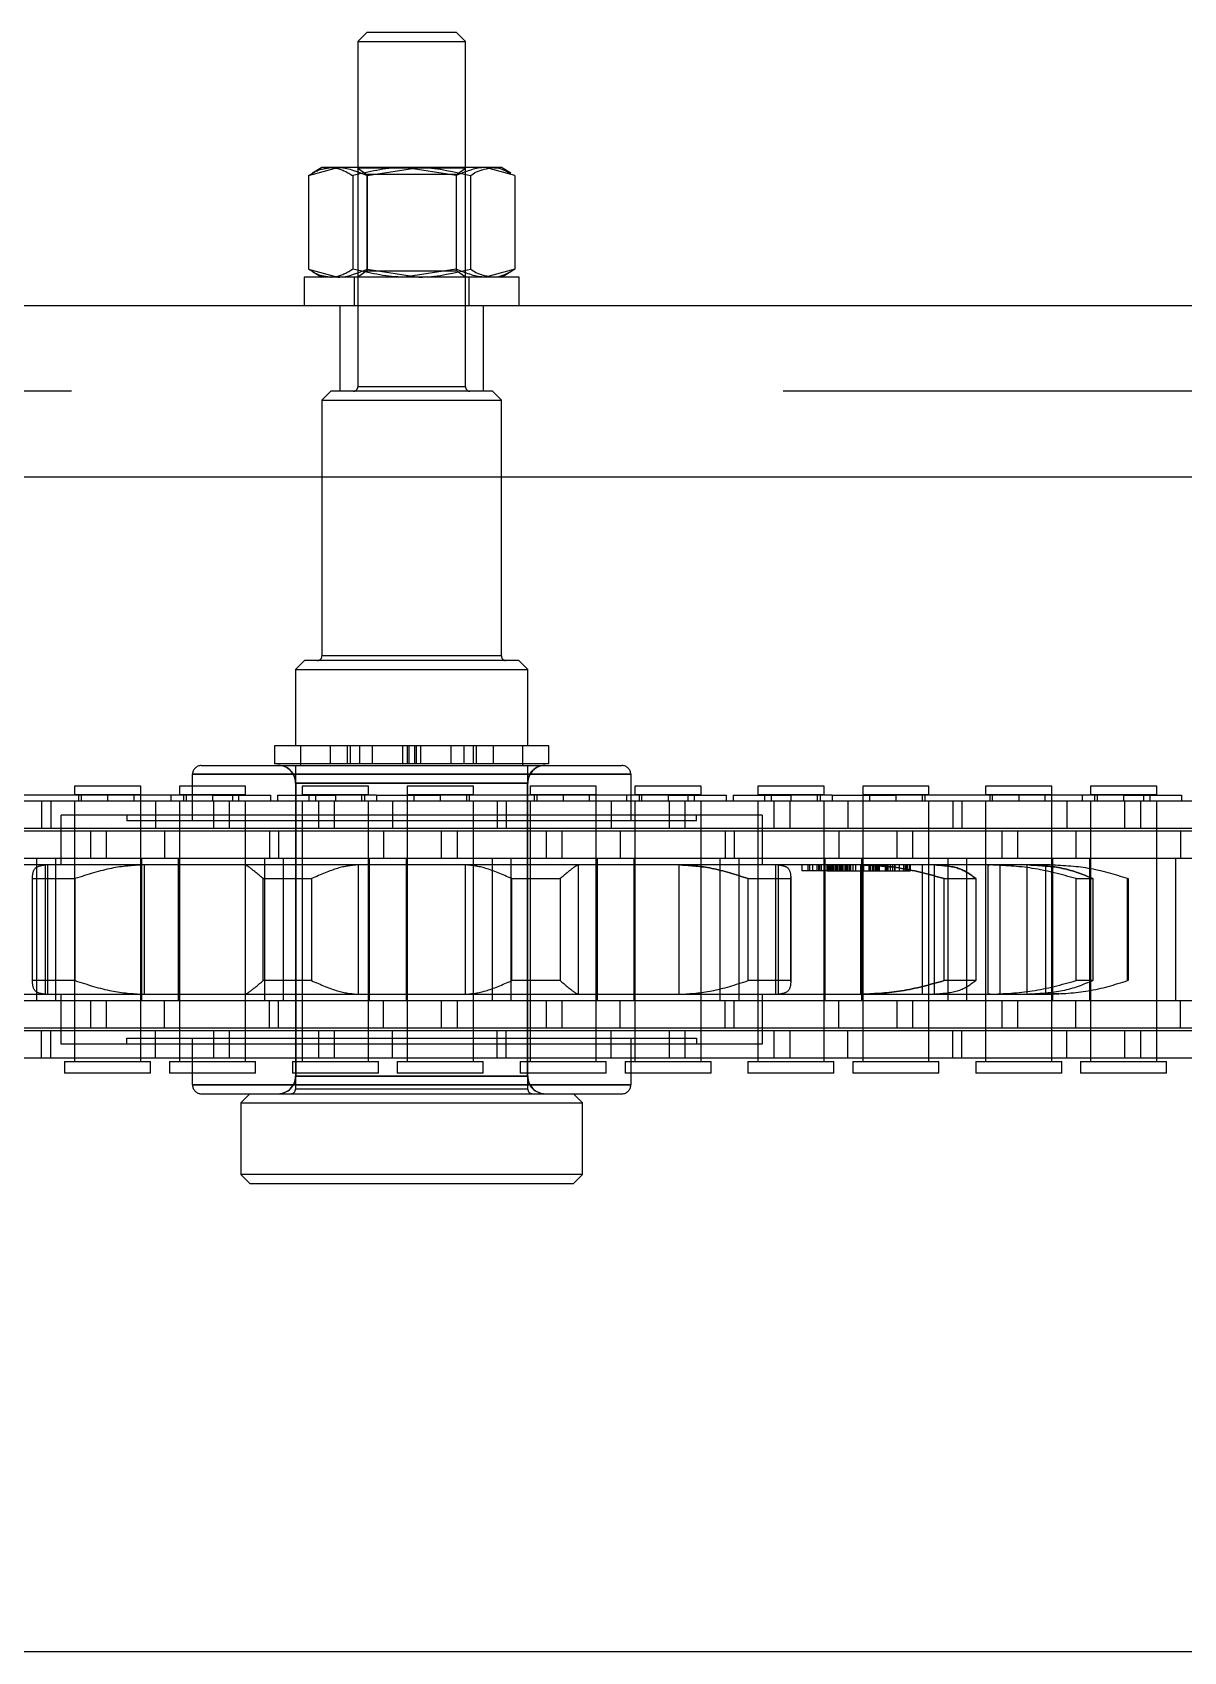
# Model space of a CAD drawing. Header units: metres. Extents: x 0 to 21025, y 0 to 14850.
# Drawn here: x 3965.2 to 4029.4, y 9261.1 to 9351.4 of the extents above; entities that cross this region are included whole.
import ezdxf

# ---------------------------------------------------------------- set-up
doc = ezdxf.new("R2010")
doc.units = ezdxf.units.M
doc.header["$LTSCALE"] = 25
doc.linetypes.add('HIDDEN2', pattern=[4.7625, 3.175, -1.5875])
doc.layers.add('SL4', color=4, linetype='Continuous')
doc.layers.add('ST1', color=7, linetype='HIDDEN2')

msp = doc.modelspace()

# ---------------------------------------------------------------- linework, layer by layer
at = {"layer": 'SL4'}
for p, q in [((3983.882, 9351.384), (3983.382, 9350.884)), ((3988.882, 9351.384), (3983.882, 9351.384)), ((3989.382, 9350.884), (3988.882, 9351.384)), ((3983.382, 9350.884), (3983.382, 9343.849)), ((3983.382, 9350.884), (3989.382, 9350.884)), ((3989.382, 9343.849), (3989.382, 9350.884)), ((3980.626, 9343.402), (3982.263, 9343.849)), ((3981.382, 9343.849), (3980.844, 9343.538)), ((3982.263, 9343.849), (3981.382, 9343.849)), ((3986.777, 9343.849), (3982.263, 9343.849)), ((3983.899, 9343.402), (3986.777, 9343.849)), ((3990.896, 9343.849), (3986.777, 9343.849)), ((3991.382, 9343.849), (3990.896, 9343.849)), ((3991.92, 9343.538), (3991.382, 9343.849)), ((3980.626, 9343.402), (3980.864, 9343.546)), ((3980.626, 9343.402), (3980.626, 9338.195)), ((3983.899, 9343.402), (3983.899, 9338.195)), ((3989.655, 9343.402), (3989.655, 9338.195)), ((3992.137, 9343.402), (3992.137, 9338.195)), ((3980.382, 9337.749), (3980.382, 9336.149)), ((3992.382, 9337.749), (3980.382, 9337.749)), ((3980.626, 9338.195), (3982.263, 9337.749)), ((3980.626, 9338.195), (3980.864, 9338.052)), ((3980.844, 9338.059), (3981.382, 9337.749)), ((3983.899, 9338.195), (3986.777, 9337.749)), ((3991.382, 9337.749), (3991.92, 9338.059)), ((3992.382, 9336.149), (3992.382, 9337.749)), ((4205.539, 9336.149), (2880.564, 9336.149)), ((2880.564, 9326.624), (4205.539, 9326.624)), ((2880.564, 9261.149), (4205.539, 9261.149))]:
    msp.add_line(p, q, dxfattribs=at)
for points, knots in [([(3982.263, 9343.849), (3982.302, 9343.848), (3982.854, 9343.842), (3983.396, 9343.614), (3983.899, 9343.402)], [0, 0, 0, 0, 0.070201, 1, 1, 1, 1]), ([(3986.777, 9343.849), (3986.845, 9343.848), (3987.817, 9343.842), (3988.769, 9343.614), (3989.655, 9343.402)], [0, 0, 0, 0, 0.070201, 1, 1, 1, 1]), ([(3989.655, 9343.402), (3989.759, 9343.469), (3990.163, 9343.731), (3990.584, 9343.799), (3990.896, 9343.849)], [0, 0, 0, 0, 0.257551, 1, 1, 1, 1]), ([(3990.896, 9343.849), (3991.009, 9343.843), (3991.348, 9343.827), (3991.679, 9343.637), (3991.9, 9343.51)], [0, 0, 0, 0, 0.332546, 1, 1, 1, 1]), ([(3982.263, 9337.749), (3982.302, 9337.749), (3982.854, 9337.755), (3983.396, 9337.983), (3983.899, 9338.195)], [0, 0, 0, 0, 0.070201, 1, 1, 1, 1]), ([(3986.777, 9337.749), (3986.845, 9337.749), (3987.817, 9337.755), (3988.769, 9337.983), (3989.655, 9338.195)], [0, 0, 0, 0, 0.070201, 1, 1, 1, 1]), ([(3989.655, 9338.195), (3989.759, 9338.128), (3990.163, 9337.866), (3990.584, 9337.799), (3990.896, 9337.749)], [0, 0, 0, 0, 0.257551, 1, 1, 1, 1]), ([(3990.896, 9337.749), (3991.009, 9337.755), (3991.429, 9337.78), (3991.838, 9338.02), (3992.137, 9338.195)], [0, 0, 0, 0, 0.268634, 1, 1, 1, 1])]:
    msp.add_open_spline(points, degree=3, knots=knots, dxfattribs=at)
at = {"layer": 'ST1'}
for p, q in [((3983.382, 9343.849), (3983.382, 9331.634)), ((3983.382, 9343.849), (3983.382, 9343.823)), ((3988.864, 9343.402), (3985.986, 9343.849)), ((3989.382, 9331.634), (3989.382, 9343.849)), ((3989.382, 9343.823), (3989.382, 9343.849)), ((3992.137, 9343.402), (3990.501, 9343.849)), ((3983.109, 9343.402), (3983.109, 9338.195)), ((3989.382, 9343.823), (3983.382, 9343.823)), ((3983.382, 9343.823), (3983.882, 9343.473)), ((3988.639, 9343.473), (3983.882, 9343.473)), ((3983.882, 9343.473), (3983.882, 9338.099)), ((3988.882, 9343.473), (3988.639, 9343.473)), ((3988.864, 9343.402), (3988.864, 9338.195)), ((3988.882, 9343.473), (3989.382, 9343.823)), ((3988.882, 9338.099), (3988.882, 9343.473)), ((3983.182, 9337.749), (3983.182, 9336.149)), ((3983.882, 9338.099), (3983.382, 9337.749)), ((3983.882, 9338.099), (3988.882, 9338.099)), ((3988.864, 9338.195), (3985.986, 9337.749)), ((3989.382, 9337.749), (3988.882, 9338.099)), ((3989.582, 9336.149), (3989.582, 9337.749)), ((3992.137, 9338.195), (3990.501, 9337.749)), ((3982.382, 9336.149), (3982.382, 9331.386)), ((3990.382, 9331.386), (3990.382, 9336.149)), ((4205.539, 9331.386), (2880.564, 9331.386)), ((3981.882, 9331.384), (3981.382, 9330.884)), ((3990.882, 9331.384), (3981.882, 9331.384)), ((3989.382, 9331.634), (3983.382, 9331.634)), ((3991.382, 9330.884), (3990.882, 9331.384)), ((3981.382, 9330.884), (3991.382, 9330.884)), ((3981.382, 9330.884), (3981.382, 9316.634)), ((3991.382, 9316.634), (3991.382, 9330.884)), ((2880.564, 9326.624), (4205.539, 9326.624)), ((3980.407, 9316.384), (3979.907, 9315.884)), ((3979.907, 9315.884), (3992.857, 9315.884)), ((3979.907, 9315.884), (3979.907, 9311.629)), ((3992.357, 9316.384), (3980.407, 9316.384)), ((3991.382, 9316.634), (3981.428, 9316.634)), ((3992.857, 9315.884), (3992.357, 9316.384)), ((3992.857, 9311.629), (3992.857, 9315.884)), ((3994.025, 9311.629), (3978.738, 9311.629)), ((3978.738, 9311.629), (3978.738, 9310.629)), ((3980.182, 9311.629), (3980.182, 9310.529)), ((3980.182, 9311.629), (3980.182, 9310.629)), ((3981.834, 9311.629), (3981.834, 9310.629)), ((3982.785, 9311.629), (3982.785, 9310.629)), ((3982.961, 9311.629), (3982.961, 9310.629)), ((3983.477, 9311.629), (3983.477, 9310.629)), ((3984.182, 9311.629), (3984.182, 9310.629)), ((3985.882, 9310.629), (3985.882, 9311.629)), ((3986.132, 9311.629), (3986.132, 9310.629)), ((3986.22, 9311.629), (3986.22, 9310.629)), ((3986.543, 9311.629), (3986.543, 9310.629)), ((3986.632, 9311.629), (3986.632, 9310.629)), ((3986.882, 9311.629), (3986.882, 9310.629)), ((3988.582, 9310.629), (3988.582, 9311.629)), ((3989.286, 9311.629), (3989.286, 9310.629)), ((3989.803, 9311.629), (3989.803, 9310.629)), ((3989.978, 9311.629), (3989.978, 9310.629)), ((3990.929, 9311.629), (3990.929, 9310.629)), ((3992.582, 9310.529), (3992.582, 9311.629)), ((3992.582, 9310.629), (3992.582, 9311.629)), ((3994.025, 9310.629), (3994.025, 9311.629)), ((3974.655, 9310.529), (3998.108, 9310.529)), ((3994.025, 9310.629), (3978.738, 9310.629)), ((3979.907, 9310.529), (3979.907, 9292.489)), ((3992.857, 9292.489), (3992.857, 9310.529)), ((3974.167, 9310.04), (3998.597, 9310.04)), ((3974.167, 9307.44), (3974.167, 9310.04)), ((3998.597, 9310.04), (3974.167, 9310.04)), ((3979.907, 9309.551), (3979.907, 9293.216)), ((3992.832, 9309.551), (3979.931, 9309.551)), ((3979.931, 9309.551), (3979.931, 9293.216)), ((3979.931, 9309.551), (3992.832, 9309.551)), ((3992.832, 9293.216), (3992.832, 9309.551)), ((3992.857, 9293.216), (3992.857, 9309.551)), ((3998.597, 9310.04), (3998.597, 9307.44)), ((3975.278, 9308.873), (3962.578, 9308.873)), ((3971.275, 9309.384), (3967.585, 9309.384)), ((3967.585, 9309.384), (3967.585, 9308.91)), ((3967.585, 9308.91), (3971.275, 9308.91)), ((3967.811, 9308.873), (3967.811, 9308.541)), ((3967.954, 9308.91), (3967.954, 9308.541)), ((3969.43, 9308.873), (3969.43, 9308.541)), ((3970.906, 9308.541), (3970.906, 9308.91)), ((3971.275, 9308.91), (3971.275, 9309.384)), ((3971.275, 9307.021), (3971.275, 9308.873)), ((3972.982, 9308.541), (3972.982, 9308.873)), ((3977.123, 9309.384), (3973.433, 9309.384)), ((3973.433, 9309.384), (3973.433, 9308.91)), ((3973.433, 9308.91), (3977.123, 9308.91)), ((3973.659, 9308.873), (3973.659, 9308.541)), ((3973.802, 9308.91), (3973.802, 9308.541)), ((3975.278, 9308.873), (3975.278, 9308.541)), ((3975.278, 9308.873), (3978.509, 9308.873)), ((3976.385, 9308.873), (3976.385, 9308.541)), ((3976.754, 9308.541), (3976.754, 9308.91)), ((3977.123, 9308.91), (3977.123, 9309.384)), ((3978.509, 9308.873), (3978.509, 9308.541)), ((3978.899, 9308.873), (3978.899, 9308.541)), ((3978.899, 9308.873), (3982.13, 9308.873)), ((3983.975, 9309.384), (3980.285, 9309.384)), ((3980.285, 9309.384), (3980.285, 9308.91)), ((3980.285, 9308.91), (3983.975, 9308.91)), ((3980.654, 9308.91), (3980.654, 9308.541)), ((3981.023, 9308.873), (3981.023, 9308.541)), ((3982.13, 9308.873), (3982.13, 9308.541)), ((3984.426, 9308.873), (3982.13, 9308.873)), ((3983.606, 9308.541), (3983.606, 9308.91)), ((3983.749, 9308.873), (3983.749, 9308.541)), ((3983.975, 9308.91), (3983.975, 9309.384)), ((3984.426, 9308.873), (3987.978, 9308.873)), ((3984.426, 9308.873), (3984.426, 9308.541)), ((3989.823, 9309.384), (3986.133, 9309.384)), ((3986.133, 9309.384), (3986.133, 9308.91)), ((3986.133, 9308.91), (3989.823, 9308.91)), ((3986.133, 9308.873), (3986.133, 9307.021)), ((3986.502, 9308.91), (3986.502, 9308.541)), ((3987.978, 9308.873), (3987.978, 9308.541)), ((4000.678, 9308.873), (3987.978, 9308.873)), ((3989.454, 9308.541), (3989.454, 9308.91)), ((3989.597, 9308.873), (3989.597, 9308.541)), ((3989.823, 9308.91), (3989.823, 9309.384)), ((3996.675, 9309.384), (3992.985, 9309.384)), ((3992.985, 9309.384), (3992.985, 9308.91)), ((3992.985, 9308.91), (3996.675, 9308.91)), ((3993.211, 9308.873), (3993.211, 9308.541)), ((3993.354, 9308.91), (3993.354, 9308.541)), ((3994.83, 9308.873), (3994.83, 9308.541)), ((3996.306, 9308.541), (3996.306, 9308.91)), ((3996.675, 9308.91), (3996.675, 9309.384)), ((3996.675, 9307.021), (3996.675, 9308.873)), ((3998.382, 9308.541), (3998.382, 9308.873)), ((4002.523, 9309.384), (3998.833, 9309.384)), ((3998.833, 9309.384), (3998.833, 9308.91)), ((3998.833, 9308.91), (4002.523, 9308.91)), ((3999.059, 9308.873), (3999.059, 9308.541)), ((3999.202, 9308.91), (3999.202, 9308.541)), ((4000.678, 9308.873), (4000.678, 9308.541)), ((4000.678, 9308.873), (4003.909, 9308.873)), ((4001.785, 9308.873), (4001.785, 9308.541)), ((4002.154, 9308.541), (4002.154, 9308.91)), ((4002.523, 9308.91), (4002.523, 9309.384)), ((4003.909, 9308.873), (4003.909, 9308.541)), ((4004.299, 9308.873), (4004.299, 9308.541)), ((4004.299, 9308.873), (4007.53, 9308.873)), ((4009.375, 9309.384), (4005.685, 9309.384)), ((4005.685, 9309.384), (4005.685, 9308.91)), ((4005.685, 9308.91), (4009.375, 9308.91)), ((4006.054, 9308.91), (4006.054, 9308.541)), ((4006.423, 9308.873), (4006.423, 9308.541)), ((4007.53, 9308.873), (4007.53, 9308.541)), ((4009.826, 9308.873), (4007.53, 9308.873)), ((4009.006, 9308.541), (4009.006, 9308.91)), ((4009.149, 9308.873), (4009.149, 9308.541)), ((4009.375, 9308.91), (4009.375, 9309.384)), ((4009.826, 9308.873), (4013.378, 9308.873)), ((4009.826, 9308.873), (4009.826, 9308.541)), ((4015.223, 9309.384), (4011.533, 9309.384)), ((4011.533, 9309.384), (4011.533, 9308.91)), ((4011.533, 9308.91), (4015.223, 9308.91)), ((4011.533, 9308.873), (4011.533, 9307.021)), ((4011.902, 9308.91), (4011.902, 9308.541)), ((4013.378, 9308.873), (4013.378, 9308.541)), ((4026.078, 9308.873), (4013.378, 9308.873)), ((4014.854, 9308.541), (4014.854, 9308.91)), ((4014.997, 9308.873), (4014.997, 9308.541)), ((4015.223, 9308.91), (4015.223, 9309.384)), ((4022.075, 9309.384), (4018.385, 9309.384)), ((4018.385, 9309.384), (4018.385, 9308.91)), ((4018.385, 9308.91), (4022.075, 9308.91)), ((4018.611, 9308.873), (4018.611, 9308.541)), ((4018.754, 9308.91), (4018.754, 9308.541)), ((4020.23, 9308.873), (4020.23, 9308.541)), ((4021.706, 9308.541), (4021.706, 9308.91)), ((4022.075, 9308.91), (4022.075, 9309.384)), ((4022.075, 9307.021), (4022.075, 9308.873)), ((4023.782, 9308.541), (4023.782, 9308.873)), ((4027.923, 9309.384), (4024.233, 9309.384)), ((4024.233, 9309.384), (4024.233, 9308.91)), ((4024.233, 9308.91), (4027.923, 9308.91)), ((4024.459, 9308.873), (4024.459, 9308.541)), ((4024.602, 9308.91), (4024.602, 9308.541)), ((4026.078, 9308.873), (4026.078, 9308.541)), ((4026.078, 9308.873), (4029.309, 9308.873)), ((4027.185, 9308.873), (4027.185, 9308.541)), ((4027.554, 9308.541), (4027.554, 9308.91)), ((4027.923, 9308.91), (4027.923, 9309.384)), ((4029.309, 9308.873), (4029.309, 9308.541)), ((3965.753, 9308.541), (3956.658, 9308.541)), ((3965.753, 9308.541), (3965.753, 9307.021)), ((3972.103, 9308.541), (3965.753, 9308.541)), ((3966.255, 9308.541), (3966.255, 9307.021)), ((3966.838, 9304.989), (3966.838, 9307.759)), ((4005.926, 9307.759), (3966.838, 9307.759)), ((3967.585, 9308.541), (3967.585, 9307.021)), ((3967.585, 9308.541), (3967.585, 9294.042)), ((3970.502, 9307.759), (3970.502, 9307.44)), ((3971.275, 9294.042), (3971.275, 9308.541)), ((3972.103, 9308.541), (3972.103, 9307.021)), ((3981.198, 9308.541), (3972.103, 9308.541)), ((3973.433, 9308.541), (3973.433, 9307.021)), ((3973.433, 9308.541), (3973.433, 9294.042)), ((3975.35, 9307.021), (3975.35, 9308.541)), ((3976.21, 9308.541), (3976.21, 9307.021)), ((3977.123, 9307.021), (3977.123, 9308.541)), ((3977.123, 9294.042), (3977.123, 9308.541)), ((3980.285, 9308.541), (3980.285, 9307.021)), ((3980.285, 9308.541), (3980.285, 9294.042)), ((3982.058, 9308.541), (3981.198, 9308.541)), ((3981.198, 9307.021), (3981.198, 9308.541)), ((3991.153, 9308.541), (3982.058, 9308.541)), ((3982.058, 9308.541), (3982.058, 9307.021)), ((3983.975, 9307.021), (3983.975, 9308.541)), ((3983.975, 9294.042), (3983.975, 9308.541)), ((3985.305, 9308.541), (3985.305, 9307.021)), ((3986.133, 9308.541), (3986.133, 9294.042)), ((3989.823, 9307.021), (3989.823, 9308.541)), ((3989.823, 9294.042), (3989.823, 9308.541)), ((3991.153, 9308.541), (3991.153, 9307.021)), ((3997.503, 9308.541), (3991.153, 9308.541)), ((3991.655, 9308.541), (3991.655, 9307.021)), ((3992.985, 9308.541), (3992.985, 9307.021)), ((3992.985, 9308.541), (3992.985, 9294.042)), ((3996.675, 9294.042), (3996.675, 9308.541)), ((3997.503, 9308.541), (3997.503, 9307.021)), ((4006.598, 9308.541), (3997.503, 9308.541)), ((3998.833, 9308.541), (3998.833, 9307.021)), ((3998.833, 9308.541), (3998.833, 9294.042)), ((4000.75, 9307.021), (4000.75, 9308.541)), ((4001.61, 9308.541), (4001.61, 9307.021)), ((4002.261, 9307.44), (4002.261, 9307.759)), ((4002.523, 9307.021), (4002.523, 9308.541)), ((4002.523, 9294.042), (4002.523, 9308.541)), ((4005.685, 9308.541), (4005.685, 9307.021)), ((4005.685, 9308.541), (4005.685, 9294.042)), ((4005.926, 9307.759), (4005.926, 9304.989)), ((4007.458, 9308.541), (4006.598, 9308.541)), ((4006.598, 9307.021), (4006.598, 9308.541)), ((4016.553, 9308.541), (4007.458, 9308.541)), ((4007.458, 9308.541), (4007.458, 9307.021)), ((4009.375, 9307.021), (4009.375, 9308.541)), ((4009.375, 9294.042), (4009.375, 9308.541)), ((4010.705, 9308.541), (4010.705, 9307.021)), ((4011.533, 9308.541), (4011.533, 9294.042)), ((4015.223, 9307.021), (4015.223, 9308.541)), ((4015.223, 9294.042), (4015.223, 9308.541)), ((4016.553, 9308.541), (4016.553, 9307.021)), ((4022.903, 9308.541), (4016.553, 9308.541)), ((4017.055, 9308.541), (4017.055, 9307.021)), ((4018.385, 9308.541), (4018.385, 9307.021)), ((4018.385, 9308.541), (4018.385, 9294.042)), ((4022.075, 9294.042), (4022.075, 9308.541)), ((4022.903, 9308.541), (4022.903, 9307.021)), ((4031.998, 9308.541), (4022.903, 9308.541)), ((4024.233, 9308.541), (4024.233, 9307.021)), ((4024.233, 9308.541), (4024.233, 9294.042)), ((4026.15, 9307.021), (4026.15, 9308.541)), ((4027.01, 9308.541), (4027.01, 9307.021)), ((4027.923, 9307.021), (4027.923, 9308.541)), ((4027.923, 9294.042), (4027.923, 9308.541)), ((3965.753, 9307.021), (3956.658, 9307.021)), ((3968.498, 9306.869), (3959.403, 9306.869)), ((3972.103, 9307.021), (3965.753, 9307.021)), ((3967.585, 9306.869), (3967.585, 9305.349)), ((3969.358, 9306.869), (3968.498, 9306.869)), ((3968.498, 9305.349), (3968.498, 9306.869)), ((3978.453, 9306.869), (3969.358, 9306.869)), ((3969.358, 9306.869), (3969.358, 9305.349)), ((4002.261, 9307.44), (3970.502, 9307.44)), ((3971.275, 9305.349), (3971.275, 9306.869)), ((3981.198, 9307.021), (3972.103, 9307.021)), ((3972.605, 9306.869), (3972.605, 9305.349)), ((3973.433, 9306.869), (3973.433, 9305.349)), ((3977.123, 9305.349), (3977.123, 9306.869)), ((3978.453, 9306.869), (3978.453, 9305.349)), ((3984.803, 9306.869), (3978.453, 9306.869)), ((3978.955, 9306.869), (3978.955, 9305.349)), ((3980.285, 9306.869), (3980.285, 9305.349)), ((3982.058, 9307.021), (3981.198, 9307.021)), ((3991.153, 9307.021), (3982.058, 9307.021)), ((3983.975, 9305.349), (3983.975, 9306.869)), ((3984.803, 9306.869), (3984.803, 9305.349)), ((3993.898, 9306.869), (3984.803, 9306.869)), ((3986.133, 9306.869), (3986.133, 9305.349)), ((3988.05, 9305.349), (3988.05, 9306.869)), ((3988.91, 9306.869), (3988.91, 9305.349)), ((3989.823, 9305.349), (3989.823, 9306.869)), ((3997.503, 9307.021), (3991.153, 9307.021)), ((3992.985, 9306.869), (3992.985, 9305.349)), ((3994.758, 9306.869), (3993.898, 9306.869)), ((3993.898, 9305.349), (3993.898, 9306.869)), ((4003.853, 9306.869), (3994.758, 9306.869)), ((3994.758, 9306.869), (3994.758, 9305.349)), ((3996.675, 9305.349), (3996.675, 9306.869)), ((4006.598, 9307.021), (3997.503, 9307.021)), ((3998.005, 9306.869), (3998.005, 9305.349)), ((3998.833, 9306.869), (3998.833, 9305.349)), ((4002.523, 9305.349), (4002.523, 9306.869)), ((4003.853, 9306.869), (4003.853, 9305.349)), ((4010.203, 9306.869), (4003.853, 9306.869)), ((4004.355, 9306.869), (4004.355, 9305.349)), ((4005.685, 9306.869), (4005.685, 9305.349)), ((4007.458, 9307.021), (4006.598, 9307.021)), ((4016.553, 9307.021), (4007.458, 9307.021)), ((4009.375, 9305.349), (4009.375, 9306.869)), ((4010.203, 9306.869), (4010.203, 9305.349)), ((4019.298, 9306.869), (4010.203, 9306.869)), ((4011.533, 9306.869), (4011.533, 9305.349)), ((4013.45, 9305.349), (4013.45, 9306.869)), ((4014.31, 9306.869), (4014.31, 9305.349)), ((4015.223, 9305.349), (4015.223, 9306.869)), ((4022.903, 9307.021), (4016.553, 9307.021)), ((4018.385, 9306.869), (4018.385, 9305.349)), ((4020.158, 9306.869), (4019.298, 9306.869)), ((4019.298, 9305.349), (4019.298, 9306.869)), ((4029.253, 9306.869), (4020.158, 9306.869)), ((4020.158, 9306.869), (4020.158, 9305.349)), ((4022.075, 9305.349), (4022.075, 9306.869)), ((4031.998, 9307.021), (4022.903, 9307.021)), ((4023.405, 9306.869), (4023.405, 9305.349)), ((4024.233, 9306.869), (4024.233, 9305.349)), ((4027.923, 9305.349), (4027.923, 9306.869)), ((4029.253, 9306.869), (4029.253, 9305.349)), ((4035.603, 9306.869), (4029.253, 9306.869)), ((3968.498, 9305.349), (3959.403, 9305.349)), ((3965.47, 9305.349), (3965.47, 9297.419)), ((3966.538, 9297.419), (3966.538, 9305.349)), ((3967.585, 9305.349), (3967.585, 9297.419)), ((3969.358, 9305.349), (3968.498, 9305.349)), ((3978.453, 9305.349), (3969.358, 9305.349)), ((3971.275, 9297.419), (3971.275, 9305.349)), ((3971.318, 9305.349), (3971.318, 9297.419)), ((3973.39, 9297.419), (3973.39, 9305.349)), ((3973.433, 9305.349), (3973.433, 9297.419)), ((3977.123, 9297.419), (3977.123, 9305.349)), ((3978.17, 9305.349), (3978.17, 9297.419)), ((3984.803, 9305.349), (3978.453, 9305.349)), ((3979.238, 9297.419), (3979.238, 9305.349)), ((3980.285, 9305.349), (3980.285, 9297.419)), ((3983.975, 9297.419), (3983.975, 9305.349)), ((3984.018, 9305.349), (3984.018, 9297.419)), ((3993.898, 9305.349), (3984.803, 9305.349)), ((3986.09, 9297.419), (3986.09, 9305.349)), ((3986.133, 9305.349), (3986.133, 9297.419)), ((3989.823, 9297.419), (3989.823, 9305.349)), ((3990.87, 9305.349), (3990.87, 9297.419)), ((3991.938, 9297.419), (3991.938, 9305.349)), ((3992.985, 9305.349), (3992.985, 9297.419)), ((3994.758, 9305.349), (3993.898, 9305.349)), ((4003.853, 9305.349), (3994.758, 9305.349)), ((3996.675, 9297.419), (3996.675, 9305.349)), ((3996.718, 9305.349), (3996.718, 9297.419)), ((3998.79, 9297.419), (3998.79, 9305.349)), ((3998.833, 9305.349), (3998.833, 9297.419)), ((4002.523, 9297.419), (4002.523, 9305.349)), ((4003.57, 9305.349), (4003.57, 9297.419)), ((4010.203, 9305.349), (4003.853, 9305.349)), ((4004.638, 9297.419), (4004.638, 9305.349)), ((4005.685, 9305.349), (4005.685, 9297.419)), ((4009.375, 9297.419), (4009.375, 9305.349)), ((4009.418, 9305.349), (4009.418, 9297.419)), ((4019.298, 9305.349), (4010.203, 9305.349)), ((4011.49, 9297.419), (4011.49, 9305.349)), ((4011.533, 9305.349), (4011.533, 9297.419)), ((4015.223, 9297.419), (4015.223, 9305.349)), ((4016.27, 9305.349), (4016.27, 9297.419)), ((4017.338, 9297.419), (4017.338, 9305.349)), ((4018.385, 9305.349), (4018.385, 9297.419)), ((4020.158, 9305.349), (4019.298, 9305.349)), ((4029.253, 9305.349), (4020.158, 9305.349)), ((4022.075, 9297.419), (4022.075, 9305.349)), ((4022.118, 9305.349), (4022.118, 9297.419)), ((4024.19, 9297.419), (4024.19, 9305.349)), ((4024.233, 9305.349), (4024.233, 9297.419)), ((4027.923, 9297.419), (4027.923, 9305.349)), ((4028.97, 9305.349), (4028.97, 9297.419)), ((4035.603, 9305.349), (4029.253, 9305.349)), ((3965.908, 9304.989), (3961.362, 9304.989)), ((3965.236, 9304.227), (3967.611, 9304.227)), ((3965.236, 9298.541), (3965.236, 9304.227)), ((3971.389, 9304.989), (3965.908, 9304.989)), ((3965.946, 9304.989), (3965.946, 9297.779)), ((3966.096, 9297.779), (3966.096, 9304.989)), ((3967.611, 9304.227), (3967.611, 9298.541)), ((3971.477, 9304.989), (3971.389, 9304.989)), ((3971.477, 9304.989), (3971.477, 9297.779)), ((3977.1, 9304.989), (3971.477, 9304.989)), ((3977.1, 9304.989), (3977.1, 9297.779)), ((3977.106, 9304.989), (3977.1, 9304.989)), ((3983.34, 9304.989), (3977.106, 9304.989)), ((3978.1, 9304.227), (3980.801, 9304.227)), ((3978.1, 9298.541), (3978.1, 9304.227)), ((3980.801, 9304.227), (3980.801, 9298.541)), ((3983.39, 9304.989), (3983.34, 9304.989)), ((3983.39, 9304.989), (3983.39, 9297.779)), ((3989.373, 9304.989), (3983.39, 9304.989)), ((3989.373, 9304.989), (3989.373, 9297.779)), ((3989.424, 9304.989), (3989.373, 9304.989)), ((3995.657, 9304.989), (3989.424, 9304.989)), ((3991.962, 9298.541), (3991.962, 9304.227)), ((3991.962, 9304.227), (3994.664, 9304.227)), ((3994.664, 9304.227), (3994.664, 9298.541)), ((3995.663, 9304.989), (3995.657, 9304.989)), ((3995.663, 9304.989), (3995.663, 9297.779)), ((4001.286, 9304.989), (3995.663, 9304.989)), ((4001.286, 9304.989), (4001.286, 9297.779)), ((4001.374, 9304.989), (4001.286, 9304.989)), ((4006.856, 9304.989), (4001.374, 9304.989)), ((4005.152, 9298.541), (4005.152, 9304.227)), ((4005.152, 9304.227), (4007.528, 9304.227)), ((4006.667, 9304.989), (4006.667, 9297.779)), ((4006.817, 9304.989), (4006.817, 9297.779)), ((4011.401, 9304.989), (4006.856, 9304.989)), ((4007.528, 9304.227), (4007.528, 9298.541)), ((4007.53, 9298.483), (4007.53, 9304.284)), ((4008.143, 9304.989), (4008.143, 9304.654)), ((4008.982, 9304.654), (4008.143, 9304.654)), ((4008.478, 9304.989), (4008.478, 9304.654)), ((4008.58, 9304.654), (4008.58, 9304.989)), ((4008.751, 9304.654), (4008.751, 9304.989)), ((4008.982, 9304.654), (4008.982, 9304.989)), ((4009.135, 9304.654), (4008.982, 9304.654)), ((4009.086, 9304.654), (4009.086, 9304.989)), ((4009.135, 9304.654), (4009.135, 9304.989)), ((4009.549, 9304.654), (4009.135, 9304.654)), ((4009.227, 9304.654), (4009.227, 9304.989)), ((4009.549, 9304.654), (4009.549, 9304.989)), ((4009.549, 9304.654), (4011.979, 9304.654)), ((4009.608, 9304.989), (4009.608, 9304.654)), ((4009.609, 9304.654), (4009.609, 9304.989)), ((4009.66, 9304.654), (4009.66, 9304.989)), ((4009.673, 9304.654), (4009.673, 9304.989)), ((4009.674, 9304.654), (4009.674, 9304.989)), ((4009.731, 9304.654), (4009.731, 9304.989)), ((4009.807, 9304.654), (4009.807, 9304.989)), ((4009.816, 9304.654), (4009.816, 9304.989)), ((4009.847, 9304.654), (4009.847, 9304.989)), ((4009.921, 9304.989), (4009.921, 9304.654)), ((4009.924, 9304.654), (4009.924, 9304.989)), ((4009.932, 9304.654), (4009.932, 9304.989)), ((4009.945, 9304.654), (4009.945, 9304.989)), ((4010.038, 9304.654), (4010.038, 9304.989)), ((4010.058, 9304.654), (4010.058, 9304.989)), ((4010.065, 9304.654), (4010.065, 9304.989)), ((4010.134, 9304.654), (4010.134, 9304.989)), ((4010.227, 9304.654), (4010.227, 9304.989)), ((4010.311, 9304.654), (4010.311, 9304.989)), ((4010.391, 9304.654), (4010.391, 9304.989)), ((4010.439, 9304.654), (4010.439, 9304.989)), ((4010.543, 9304.654), (4010.543, 9304.989)), ((4010.575, 9304.654), (4010.575, 9304.989)), ((4010.578, 9304.654), (4010.578, 9304.989)), ((4010.611, 9304.654), (4010.611, 9304.989)), ((4010.65, 9304.654), (4010.65, 9304.989)), ((4010.684, 9304.654), (4010.684, 9304.989)), ((4010.687, 9304.654), (4010.687, 9304.989)), ((4010.713, 9304.654), (4010.713, 9304.989)), ((4010.717, 9304.654), (4010.717, 9304.989)), ((4010.805, 9304.654), (4010.805, 9304.989)), ((4010.818, 9304.654), (4010.818, 9304.989)), ((4010.835, 9304.654), (4010.835, 9304.989)), ((4010.854, 9304.654), (4010.854, 9304.989)), ((4010.862, 9304.654), (4010.862, 9304.989)), ((4010.995, 9304.654), (4010.995, 9304.989)), ((4011.155, 9304.654), (4011.155, 9304.989)), ((4011.401, 9304.989), (4011.401, 9297.779)), ((4011.516, 9304.989), (4011.401, 9304.989)), ((4011.401, 9304.989), (4011.516, 9304.989)), ((4011.489, 9304.654), (4011.489, 9304.989)), ((4015.585, 9304.989), (4011.516, 9304.989)), ((4011.538, 9304.654), (4011.538, 9304.989)), ((4011.599, 9304.654), (4011.599, 9304.989)), ((4011.898, 9304.654), (4011.898, 9304.989)), ((4011.939, 9304.654), (4011.939, 9304.989)), ((4011.96, 9304.654), (4011.96, 9304.989)), ((4011.979, 9304.654), (4011.979, 9304.989)), ((4011.979, 9304.654), (4012.369, 9304.654)), ((4012.088, 9304.654), (4012.088, 9304.989)), ((4012.134, 9304.654), (4012.134, 9304.989)), ((4012.215, 9304.654), (4012.215, 9304.989)), ((4012.269, 9304.654), (4012.269, 9304.989)), ((4012.323, 9304.654), (4012.323, 9304.989)), ((4012.341, 9304.654), (4012.341, 9304.989)), ((4012.362, 9304.654), (4012.362, 9304.989)), ((4012.369, 9304.654), (4012.369, 9304.989)), ((4012.369, 9304.654), (4013.216, 9304.654)), ((4012.441, 9304.654), (4012.441, 9304.989)), ((4012.465, 9304.654), (4012.465, 9304.989)), ((4012.8, 9304.654), (4012.8, 9304.989)), ((4012.826, 9304.654), (4012.826, 9304.989)), ((4012.873, 9304.654), (4012.873, 9304.989)), ((4012.91, 9304.654), (4012.91, 9304.989)), ((4012.958, 9304.654), (4012.958, 9304.989)), ((4013.08, 9304.654), (4013.08, 9304.989)), ((4013.216, 9304.654), (4013.216, 9304.989)), ((4013.216, 9304.654), (4013.499, 9304.654)), ((4013.312, 9304.654), (4013.312, 9304.989)), ((4013.333, 9304.654), (4013.333, 9304.989)), ((4013.499, 9304.654), (4013.583, 9304.654)), ((4013.583, 9304.654), (4013.583, 9304.989)), ((4013.583, 9304.654), (4013.907, 9304.654)), ((4013.817, 9304.654), (4013.817, 9304.989)), ((4013.907, 9304.654), (4013.907, 9304.989)), ((4013.907, 9304.654), (4013.943, 9304.654)), ((4013.943, 9304.654), (4013.943, 9304.989)), ((4013.943, 9304.654), (4014.151, 9304.654)), ((4013.986, 9304.654), (4013.986, 9304.989)), ((4014.023, 9304.654), (4014.023, 9304.989)), ((4014.141, 9304.654), (4014.141, 9304.989)), ((4014.151, 9304.654), (4014.151, 9304.989)), ((4014.151, 9304.654), (4014.186, 9304.654)), ((4014.171, 9304.654), (4014.171, 9304.989)), ((4014.186, 9304.654), (4014.186, 9304.989)), ((4014.837, 9304.989), (4014.837, 9297.779)), ((4015.507, 9304.989), (4015.507, 9297.779)), ((4018.498, 9304.989), (4015.585, 9304.989)), ((4016.078, 9304.227), (4017.841, 9304.227)), ((4016.078, 9298.541), (4016.078, 9304.227)), ((4017.841, 9304.227), (4017.841, 9298.541)), ((4018.498, 9304.989), (4018.498, 9297.779)), ((4018.627, 9304.989), (4018.498, 9304.989)), ((4018.498, 9304.989), (4018.627, 9304.989)), ((4020.792, 9304.989), (4018.627, 9304.989)), ((4019.184, 9304.989), (4019.184, 9297.779)), ((4020.683, 9304.989), (4020.683, 9297.779)), ((4021.722, 9304.989), (4020.792, 9304.989)), ((4021.722, 9304.989), (4021.722, 9297.779)), ((4021.848, 9304.989), (4021.722, 9304.989)), ((4021.722, 9304.989), (4021.848, 9304.989)), ((4021.989, 9304.989), (4021.848, 9304.989)), ((4023.422, 9298.541), (4023.422, 9304.227)), ((4023.422, 9304.227), (4024.36, 9304.227)), ((4024.36, 9304.227), (4024.36, 9298.541)), ((4026.298, 9298.541), (4026.298, 9304.227)), ((4026.298, 9304.227), (4026.322, 9304.227)), ((4026.322, 9304.227), (4026.322, 9298.541)), ((3967.611, 9298.541), (3965.236, 9298.541)), ((3980.801, 9298.541), (3978.1, 9298.541)), ((3994.664, 9298.541), (3991.962, 9298.541)), ((4007.528, 9298.541), (4005.152, 9298.541)), ((4017.841, 9298.541), (4016.078, 9298.541)), ((4022.463, 9297.831), (4021.848, 9297.779)), ((4024.36, 9298.541), (4023.422, 9298.541)), ((4026.322, 9298.541), (4026.298, 9298.541)), ((3968.498, 9297.419), (3959.403, 9297.419)), ((3961.362, 9297.779), (3965.908, 9297.779)), ((3965.908, 9297.779), (3971.389, 9297.779)), ((3966.838, 9295.009), (3966.838, 9297.779)), ((3967.585, 9297.419), (3967.585, 9295.899)), ((3969.358, 9297.419), (3968.498, 9297.419)), ((3968.498, 9295.899), (3968.498, 9297.419)), ((3978.453, 9297.419), (3969.358, 9297.419)), ((3969.358, 9297.419), (3969.358, 9295.899)), ((3971.275, 9295.899), (3971.275, 9297.419)), ((3971.389, 9297.779), (3971.477, 9297.779)), ((3971.477, 9297.779), (3977.1, 9297.779)), ((3972.605, 9295.899), (3972.605, 9297.419)), ((3973.433, 9297.419), (3973.433, 9295.899)), ((3977.1, 9297.779), (3977.106, 9297.779)), ((3977.106, 9297.779), (3983.34, 9297.779)), ((3977.123, 9295.899), (3977.123, 9297.419)), ((3978.453, 9295.899), (3978.453, 9297.419)), ((3984.803, 9297.419), (3978.453, 9297.419)), ((3978.955, 9295.899), (3978.955, 9297.419)), ((3980.285, 9297.419), (3980.285, 9295.899)), ((3983.34, 9297.779), (3983.39, 9297.779)), ((3983.39, 9297.779), (3989.373, 9297.779)), ((3983.975, 9295.899), (3983.975, 9297.419)), ((3984.803, 9295.899), (3984.803, 9297.419)), ((3993.898, 9297.419), (3984.803, 9297.419)), ((3986.133, 9297.419), (3986.133, 9295.899)), ((3988.05, 9295.899), (3988.05, 9297.419)), ((3988.91, 9297.419), (3988.91, 9295.899)), ((3989.373, 9297.779), (3989.424, 9297.779)), ((3989.424, 9297.779), (3995.657, 9297.779)), ((3989.823, 9295.899), (3989.823, 9297.419)), ((3992.985, 9297.419), (3992.985, 9295.899)), ((3994.758, 9297.419), (3993.898, 9297.419)), ((3993.898, 9295.899), (3993.898, 9297.419)), ((4003.853, 9297.419), (3994.758, 9297.419)), ((3994.758, 9297.419), (3994.758, 9295.899)), ((3995.657, 9297.779), (3995.663, 9297.779)), ((3995.663, 9297.779), (4001.286, 9297.779)), ((3996.675, 9295.899), (3996.675, 9297.419)), ((3998.005, 9295.899), (3998.005, 9297.419)), ((3998.833, 9297.419), (3998.833, 9295.899)), ((4001.286, 9297.779), (4001.374, 9297.779)), ((4001.374, 9297.779), (4006.856, 9297.779)), ((4002.523, 9295.899), (4002.523, 9297.419)), ((4003.853, 9295.899), (4003.853, 9297.419)), ((4010.203, 9297.419), (4003.853, 9297.419)), ((4004.355, 9295.899), (4004.355, 9297.419)), ((4005.685, 9297.419), (4005.685, 9295.899)), ((4005.926, 9297.779), (4005.926, 9295.009)), ((4006.856, 9297.779), (4011.401, 9297.779)), ((4009.375, 9295.899), (4009.375, 9297.419)), ((4010.203, 9295.899), (4010.203, 9297.419)), ((4019.298, 9297.419), (4010.203, 9297.419)), ((4011.401, 9297.779), (4011.516, 9297.779)), ((4011.516, 9297.779), (4011.401, 9297.779)), ((4011.516, 9297.779), (4015.585, 9297.779)), ((4011.533, 9297.419), (4011.533, 9295.899)), ((4013.45, 9295.899), (4013.45, 9297.419)), ((4014.31, 9297.419), (4014.31, 9295.899)), ((4015.223, 9295.899), (4015.223, 9297.419)), ((4015.585, 9297.779), (4018.498, 9297.779)), ((4018.385, 9297.419), (4018.385, 9295.899)), ((4018.498, 9297.779), (4018.627, 9297.779)), ((4018.627, 9297.779), (4018.498, 9297.779)), ((4018.627, 9297.779), (4020.792, 9297.779)), ((4020.158, 9297.419), (4019.298, 9297.419)), ((4019.298, 9295.899), (4019.298, 9297.419)), ((4029.253, 9297.419), (4020.158, 9297.419)), ((4020.158, 9297.419), (4020.158, 9295.899)), ((4020.792, 9297.779), (4021.722, 9297.779)), ((4021.722, 9297.779), (4021.848, 9297.779)), ((4021.848, 9297.779), (4021.722, 9297.779)), ((4021.848, 9297.779), (4021.989, 9297.779)), ((4022.469, 9297.788), (4021.989, 9297.779)), ((4022.075, 9295.899), (4022.075, 9297.419)), ((4023.405, 9295.899), (4023.405, 9297.419)), ((4024.233, 9297.419), (4024.233, 9295.899)), ((4027.923, 9295.899), (4027.923, 9297.419)), ((4029.253, 9295.899), (4029.253, 9297.419)), ((4035.603, 9297.419), (4029.253, 9297.419)), ((3965.753, 9295.747), (3956.658, 9295.747)), ((3968.498, 9295.899), (3959.403, 9295.899)), ((3965.753, 9294.227), (3965.753, 9295.747)), ((3972.103, 9295.747), (3965.753, 9295.747)), ((3966.255, 9294.227), (3966.255, 9295.747)), ((3967.585, 9295.747), (3967.585, 9294.227)), ((3969.358, 9295.899), (3968.498, 9295.899)), ((3978.453, 9295.899), (3969.358, 9295.899)), ((3970.502, 9295.009), (3970.502, 9295.327)), ((3970.502, 9295.327), (4002.261, 9295.327)), ((3971.275, 9294.227), (3971.275, 9295.747)), ((3972.103, 9294.227), (3972.103, 9295.747)), ((3981.198, 9295.747), (3972.103, 9295.747)), ((3973.433, 9295.747), (3973.433, 9294.227)), ((3974.167, 9292.727), (3974.167, 9295.327)), ((3975.35, 9294.227), (3975.35, 9295.747)), ((3976.21, 9295.747), (3976.21, 9294.227)), ((3977.123, 9294.227), (3977.123, 9295.747)), ((3984.803, 9295.899), (3978.453, 9295.899)), ((3980.285, 9295.747), (3980.285, 9294.227)), ((3982.058, 9295.747), (3981.198, 9295.747)), ((3981.198, 9294.227), (3981.198, 9295.747)), ((3991.153, 9295.747), (3982.058, 9295.747)), ((3982.058, 9295.747), (3982.058, 9294.227)), ((3983.975, 9294.227), (3983.975, 9295.747)), ((3993.898, 9295.899), (3984.803, 9295.899)), ((3985.305, 9294.227), (3985.305, 9295.747)), ((3986.133, 9295.747), (3986.133, 9294.227)), ((3989.823, 9294.227), (3989.823, 9295.747)), ((3991.153, 9294.227), (3991.153, 9295.747)), ((3997.503, 9295.747), (3991.153, 9295.747)), ((3991.655, 9294.227), (3991.655, 9295.747)), ((3992.985, 9295.747), (3992.985, 9294.227)), ((3994.758, 9295.899), (3993.898, 9295.899)), ((4003.853, 9295.899), (3994.758, 9295.899)), ((3996.675, 9294.227), (3996.675, 9295.747)), ((3997.503, 9294.227), (3997.503, 9295.747)), ((4006.598, 9295.747), (3997.503, 9295.747)), ((3998.597, 9295.327), (3998.597, 9292.727)), ((3998.833, 9295.747), (3998.833, 9294.227)), ((4000.75, 9294.227), (4000.75, 9295.747)), ((4001.61, 9295.747), (4001.61, 9294.227)), ((4002.261, 9295.327), (4002.261, 9295.009)), ((4002.523, 9294.227), (4002.523, 9295.747)), ((4010.203, 9295.899), (4003.853, 9295.899)), ((4005.685, 9295.747), (4005.685, 9294.227)), ((4007.458, 9295.747), (4006.598, 9295.747)), ((4006.598, 9294.227), (4006.598, 9295.747)), ((4016.553, 9295.747), (4007.458, 9295.747)), ((4007.458, 9295.747), (4007.458, 9294.227)), ((4009.375, 9294.227), (4009.375, 9295.747)), ((4019.298, 9295.899), (4010.203, 9295.899)), ((4010.705, 9294.227), (4010.705, 9295.747)), ((4011.533, 9295.747), (4011.533, 9294.227)), ((4015.223, 9294.227), (4015.223, 9295.747)), ((4016.553, 9294.227), (4016.553, 9295.747)), ((4022.903, 9295.747), (4016.553, 9295.747)), ((4017.055, 9294.227), (4017.055, 9295.747)), ((4018.385, 9295.747), (4018.385, 9294.227)), ((4020.158, 9295.899), (4019.298, 9295.899)), ((4029.253, 9295.899), (4020.158, 9295.899)), ((4022.075, 9294.227), (4022.075, 9295.747)), ((4022.903, 9294.227), (4022.903, 9295.747)), ((4031.998, 9295.747), (4022.903, 9295.747)), ((4024.233, 9295.747), (4024.233, 9294.227)), ((4026.15, 9294.227), (4026.15, 9295.747)), ((4027.01, 9295.747), (4027.01, 9294.227)), ((4027.923, 9294.227), (4027.923, 9295.747)), ((4035.603, 9295.899), (4029.253, 9295.899)), ((3965.753, 9294.227), (3956.658, 9294.227)), ((3972.103, 9294.227), (3965.753, 9294.227)), ((4005.926, 9295.009), (3966.838, 9295.009)), ((3981.198, 9294.227), (3972.103, 9294.227)), ((3982.058, 9294.227), (3981.198, 9294.227)), ((3991.153, 9294.227), (3982.058, 9294.227)), ((3997.503, 9294.227), (3991.153, 9294.227)), ((4006.598, 9294.227), (3997.503, 9294.227)), ((4007.458, 9294.227), (4006.598, 9294.227)), ((4016.553, 9294.227), (4007.458, 9294.227)), ((4022.903, 9294.227), (4016.553, 9294.227)), ((4031.998, 9294.227), (4022.903, 9294.227)), ((3967.031, 9294.042), (3971.828, 9294.042)), ((3967.031, 9294.042), (3967.031, 9293.384)), ((3971.828, 9293.384), (3967.031, 9293.384)), ((3971.828, 9293.384), (3971.828, 9294.042)), ((3972.879, 9294.042), (3977.676, 9294.042)), ((3972.879, 9294.042), (3972.879, 9293.384)), ((3977.676, 9293.384), (3972.879, 9293.384)), ((3977.676, 9293.384), (3977.676, 9294.042)), ((3979.731, 9294.042), (3984.528, 9294.042)), ((3979.731, 9294.042), (3979.731, 9293.384)), ((3984.528, 9293.384), (3979.731, 9293.384)), ((3984.528, 9293.384), (3984.528, 9294.042)), ((3985.579, 9294.042), (3990.376, 9294.042)), ((3985.579, 9294.042), (3985.579, 9293.384)), ((3990.376, 9293.384), (3985.579, 9293.384)), ((3990.376, 9293.384), (3990.376, 9294.042)), ((3992.431, 9294.042), (3997.228, 9294.042)), ((3992.431, 9294.042), (3992.431, 9293.384)), ((3997.228, 9293.384), (3992.431, 9293.384)), ((3997.228, 9293.384), (3997.228, 9294.042)), ((3998.279, 9294.042), (4003.076, 9294.042)), ((3998.279, 9294.042), (3998.279, 9293.384)), ((4003.076, 9293.384), (3998.279, 9293.384)), ((4003.076, 9293.384), (4003.076, 9294.042)), ((4005.131, 9294.042), (4009.928, 9294.042)), ((4005.131, 9294.042), (4005.131, 9293.384)), ((4009.928, 9293.384), (4005.131, 9293.384)), ((4009.928, 9293.384), (4009.928, 9294.042)), ((4010.979, 9294.042), (4015.776, 9294.042)), ((4010.979, 9294.042), (4010.979, 9293.384)), ((4015.776, 9293.384), (4010.979, 9293.384)), ((4015.776, 9293.384), (4015.776, 9294.042)), ((4017.831, 9294.042), (4022.628, 9294.042)), ((4017.831, 9294.042), (4017.831, 9293.384)), ((4022.628, 9293.384), (4017.831, 9293.384)), ((4022.628, 9293.384), (4022.628, 9294.042)), ((4023.679, 9294.042), (4028.476, 9294.042)), ((4023.679, 9294.042), (4023.679, 9293.384)), ((4028.476, 9293.384), (4023.679, 9293.384)), ((4028.476, 9293.384), (4028.476, 9294.042)), ((3974.167, 9292.727), (3998.597, 9292.727)), ((3998.597, 9292.727), (3974.167, 9292.727)), ((3992.857, 9292.489), (3979.907, 9292.489)), ((3992.832, 9293.216), (3979.931, 9293.216)), ((3979.931, 9293.216), (3992.832, 9293.216)), ((3974.655, 9292.239), (3998.108, 9292.239)), ((3977.357, 9292.239), (3976.857, 9291.739)), ((3976.857, 9291.739), (3995.907, 9291.739)), ((3976.857, 9291.739), (3976.857, 9287.739)), ((3995.907, 9291.739), (3995.407, 9292.239)), ((3995.907, 9287.739), (3995.907, 9291.739)), ((3995.907, 9287.739), (3976.857, 9287.739)), ((3976.857, 9287.739), (3977.357, 9287.239)), ((3977.357, 9287.239), (3995.407, 9287.239)), ((3995.407, 9287.239), (3995.907, 9287.739))]:
    msp.add_line(p, q, dxfattribs=at)
for centre, radius, start, end in [((3983.132, 9331.634), 0.25, 270, 0), ((3989.632, 9331.634), 0.25, 180, 270), ((3981.132, 9316.634), 0.25, 270, 0), ((3991.632, 9316.634), 0.25, 180, 270), ((3974.655, 9310.04), 0.489, 90, 180), ((3978.929, 9309.551), 0.977, 0, 90), ((3978.956, 9309.553), 0.975, 359.89099, 89.89057), ((3993.807, 9309.553), 0.975, 90.10943, 180.10901), ((3993.834, 9309.551), 0.977, 90, 180), ((3998.108, 9310.04), 0.489, 0, 90), ((3974.655, 9292.727), 0.489, 180, 270), ((3978.929, 9293.216), 0.977, 270, 0), ((3978.956, 9293.214), 0.975, 270.10943, 0.10901), ((3979.657, 9292.489), 0.25, 270, 0), ((3993.807, 9293.214), 0.975, 179.89099, 269.89057), ((3993.834, 9293.216), 0.977, 180, 270), ((3993.107, 9292.489), 0.25, 180, 270), ((3998.108, 9292.727), 0.489, 270, 0)]:
    msp.add_arc(centre, radius, start, end, dxfattribs=at)
for points, knots in [([(3980.864, 9343.546), (3980.889, 9343.561), (3981.216, 9343.762), (3981.555, 9343.807), (3981.867, 9343.849)], [0, 0, 0, 0, 0.07729, 1, 1, 1, 1]), ([(3981.867, 9343.849), (3981.98, 9343.842), (3982.4, 9343.817), (3982.809, 9343.577), (3983.109, 9343.402)], [0, 0, 0, 0, 0.2686336, 1, 1, 1, 1]), ([(3985.986, 9343.849), (3985.918, 9343.848), (3984.946, 9343.842), (3983.994, 9343.614), (3983.109, 9343.402)], [0, 0, 0, 0, 0.070201, 1, 1, 1, 1]), ([(3990.501, 9343.849), (3990.462, 9343.848), (3989.909, 9343.842), (3989.368, 9343.614), (3988.864, 9343.402)], [0, 0, 0, 0, 0.070201, 1, 1, 1, 1]), ([(3980.864, 9338.052), (3980.889, 9338.036), (3981.216, 9337.835), (3981.555, 9337.79), (3981.867, 9337.749)], [0, 0, 0, 0, 0.07729, 1, 1, 1, 1]), ([(3981.867, 9337.749), (3981.98, 9337.755), (3982.4, 9337.78), (3982.809, 9338.02), (3983.109, 9338.195)], [0, 0, 0, 0, 0.2686336, 1, 1, 1, 1]), ([(3985.986, 9337.749), (3985.918, 9337.749), (3984.946, 9337.755), (3983.994, 9337.983), (3983.109, 9338.195)], [0, 0, 0, 0, 0.070201, 1, 1, 1, 1]), ([(3990.501, 9337.749), (3990.462, 9337.749), (3989.909, 9337.755), (3989.368, 9337.983), (3988.864, 9338.195)], [0, 0, 0, 0, 0.070201, 1, 1, 1, 1]), ([(3965.236, 9304.227), (3965.254, 9304.449), (3965.29, 9304.88), (3965.706, 9304.953), (3965.908, 9304.989)], [0, 0, 0, 0, 0.5152602, 1, 1, 1, 1]), ([(3971.389, 9304.989), (3970.825, 9304.953), (3969.661, 9304.88), (3968.308, 9304.449), (3967.611, 9304.227)], [0, 0, 0, 0, 0.484737, 1, 1, 1, 1]), ([(3978.1, 9304.227), (3977.838, 9304.449), (3977.33, 9304.88), (3977.179, 9304.953), (3977.106, 9304.989)], [0, 0, 0, 0, 0.515254, 1, 1, 1, 1]), ([(3983.34, 9304.989), (3983.001, 9304.953), (3982.301, 9304.88), (3981.311, 9304.449), (3980.801, 9304.227)], [0, 0, 0, 0, 0.484735, 1, 1, 1, 1]), ([(3991.962, 9304.227), (3991.452, 9304.449), (3990.462, 9304.88), (3989.763, 9304.953), (3989.424, 9304.989)], [0, 0, 0, 0, 0.515257, 1, 1, 1, 1]), ([(3995.657, 9304.989), (3995.584, 9304.953), (3995.433, 9304.88), (3994.925, 9304.449), (3994.664, 9304.227)], [0, 0, 0, 0, 0.484725, 1, 1, 1, 1]), ([(4005.152, 9304.227), (4004.455, 9304.449), (4003.102, 9304.88), (4001.938, 9304.953), (4001.374, 9304.989)], [0, 0, 0, 0, 0.515263, 1, 1, 1, 1]), ([(4001.374, 9304.989), (4001.938, 9304.953), (4003.102, 9304.88), (4004.455, 9304.449), (4005.152, 9304.227)], [0, 0, 0, 0, 0.484737, 1, 1, 1, 1]), ([(4006.856, 9304.989), (4007.057, 9304.953), (4007.474, 9304.88), (4007.509, 9304.449), (4007.528, 9304.227)], [0, 0, 0, 0, 0.4847353, 1, 1, 1, 1]), ([(4016.078, 9304.227), (4015.278, 9304.449), (4013.726, 9304.88), (4012.238, 9304.953), (4011.516, 9304.989)], [0, 0, 0, 0, 0.515264, 1, 1, 1, 1]), ([(4011.516, 9304.989), (4012.238, 9304.953), (4013.726, 9304.88), (4015.278, 9304.449), (4016.078, 9304.227)], [0, 0, 0, 0, 0.484736, 1, 1, 1, 1]), ([(4015.585, 9304.989), (4016.037, 9304.953), (4016.97, 9304.88), (4017.545, 9304.449), (4017.841, 9304.227)], [0, 0, 0, 0, 0.484737, 1, 1, 1, 1]), ([(4017.841, 9304.227), (4017.545, 9304.449), (4016.97, 9304.88), (4016.037, 9304.953), (4015.585, 9304.989)], [0, 0, 0, 0, 0.515263, 1, 1, 1, 1]), ([(4023.422, 9304.227), (4022.616, 9304.449), (4021.051, 9304.88), (4019.418, 9304.953), (4018.627, 9304.989)], [0, 0, 0, 0, 0.515256, 1, 1, 1, 1]), ([(4020.792, 9304.989), (4021.44, 9304.953), (4022.777, 9304.88), (4023.822, 9304.449), (4024.36, 9304.227)], [0, 0, 0, 0, 0.484736, 1, 1, 1, 1]), ([(4024.36, 9304.227), (4023.822, 9304.449), (4022.777, 9304.88), (4021.44, 9304.953), (4020.792, 9304.989)], [0, 0, 0, 0, 0.515264, 1, 1, 1, 1]), ([(4026.298, 9304.227), (4025.583, 9304.449), (4024.194, 9304.88), (4022.614, 9304.953), (4021.848, 9304.989)], [0, 0, 0, 0, 0.515254, 1, 1, 1, 1]), ([(3965.908, 9297.779), (3965.706, 9297.814), (3965.29, 9297.887), (3965.254, 9298.318), (3965.236, 9298.541)], [0, 0, 0, 0, 0.484735, 1, 1, 1, 1]), ([(3967.611, 9298.541), (3968.308, 9298.318), (3969.661, 9297.887), (3970.825, 9297.814), (3971.389, 9297.779)], [0, 0, 0, 0, 0.515263, 1, 1, 1, 1]), ([(3977.106, 9297.779), (3977.179, 9297.814), (3977.33, 9297.887), (3977.838, 9298.318), (3978.1, 9298.541)], [0, 0, 0, 0, 0.484725, 1, 1, 1, 1]), ([(3980.801, 9298.541), (3981.311, 9298.318), (3982.301, 9297.887), (3983.001, 9297.814), (3983.34, 9297.779)], [0, 0, 0, 0, 0.515258, 1, 1, 1, 1]), ([(3989.424, 9297.779), (3989.763, 9297.814), (3990.462, 9297.887), (3991.452, 9298.318), (3991.962, 9298.541)], [0, 0, 0, 0, 0.484735, 1, 1, 1, 1]), ([(3994.664, 9298.541), (3994.925, 9298.318), (3995.433, 9297.887), (3995.584, 9297.814), (3995.657, 9297.779)], [0, 0, 0, 0, 0.515254, 1, 1, 1, 1]), ([(4001.374, 9297.779), (4001.938, 9297.814), (4003.102, 9297.887), (4004.455, 9298.318), (4005.152, 9298.541)], [0, 0, 0, 0, 0.484736, 1, 1, 1, 1]), ([(4007.528, 9298.541), (4007.509, 9298.318), (4007.474, 9297.887), (4007.057, 9297.814), (4006.856, 9297.779)], [0, 0, 0, 0, 0.51526, 1, 1, 1, 1]), ([(4011.516, 9297.779), (4012.238, 9297.814), (4013.726, 9297.887), (4015.278, 9298.318), (4016.078, 9298.541)], [0, 0, 0, 0, 0.484736, 1, 1, 1, 1]), ([(4016.078, 9298.541), (4015.278, 9298.318), (4013.726, 9297.887), (4012.238, 9297.814), (4011.516, 9297.779)], [0, 0, 0, 0, 0.515264, 1, 1, 1, 1]), ([(4017.841, 9298.541), (4017.545, 9298.318), (4016.97, 9297.887), (4016.037, 9297.814), (4015.585, 9297.779)], [0, 0, 0, 0, 0.515263, 1, 1, 1, 1]), ([(4018.627, 9297.779), (4019.418, 9297.814), (4021.051, 9297.887), (4022.615, 9298.318), (4023.422, 9298.541)], [0, 0, 0, 0, 0.484722, 1, 1, 1, 1]), ([(4024.36, 9298.541), (4023.822, 9298.318), (4022.777, 9297.887), (4021.44, 9297.814), (4020.792, 9297.779)], [0, 0, 0, 0, 0.515264, 1, 1, 1, 1]), ([(4021.848, 9297.779), (4022.614, 9297.814), (4024.194, 9297.887), (4025.583, 9298.318), (4026.298, 9298.541)], [0, 0, 0, 0, 0.484725, 1, 1, 1, 1])]:
    msp.add_open_spline(points, degree=3, knots=knots, dxfattribs=at)

doc.saveas('drawing.dxf')
